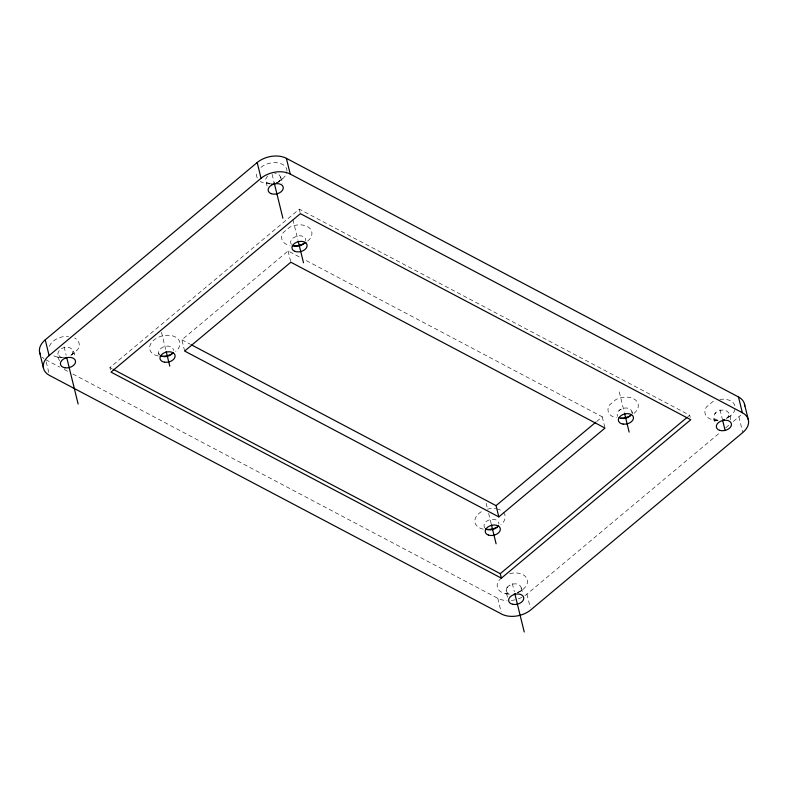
<?xml version="1.0" encoding="UTF-8"?>
<svg xmlns="http://www.w3.org/2000/svg" width="788" height="788" viewBox="0 0 788 788"><rect width="100%" height="100%" fill="white"/><g stroke="black" fill="none" stroke-linecap="round" stroke-linejoin="round"><path stroke-width="0.59" stroke-dasharray="3.94 2.96" d="M631.996 413.001C631.937 403.958 613.724 408.42 617.703 416.458M159.186 355.27C155.275 346.917 172.168 342.1 173.665 350.473M59.602 360.805C55.741 354.758 58.164 348.67 64.724 347.478C70.398 345.794 75.087 350.837 74.417 356.609M73.038 350.985L72.299 353.832L70.536 355.693M507.767 597.117C505.669 593.078 504.891 587.129 510.013 585.149M507.029 587.651C509.964 583.327 519.548 581.761 521.272 587.848L520.021 591.099L517.617 592.931M276.371 182.993C282.931 181.457 281.149 172.562 274.795 173.547M730.407 419.817C731.106 412.508 725.807 408.529 719.513 410.597C714.283 411.76 712.244 417.591 715.169 422.141M267.654 175.99L265.674 179.162L267.142 186.392M714.696 413.936L715.809 412.666M726.408 418.477L728.467 416.3L728.752 413.07M276.884 182.796L282.577 178.827L285.66 175.517A15.425 10.175 -13.8 0 0 286.802 172.769M70.861 355.358L77.717 349.626A15.425 10.175 -13.8 0 0 74.683 338.052M501.513 577.781L498.696 580.756A15.425 10.175 -13.8 0 0 510.151 594.014M278.519 181.575L280.085 180.019M110.448 369.848L109.896 367.592L299.292 209.165L689.667 415.227L690.219 417.473M184.648 351.054L181.88 339.805L288.083 250.978L300.041 257.292M596.605 421.531L602.249 416.822L304.385 259.587M687.776 416.803L689.667 415.227M524.946 595.59A20.971 13.839 -13.8 0 0 526.945 594.093L720.055 432.563M725.709 427.835L729.471 424.683M733.244 421.531L738.898 416.803A20.971 13.839 -13.8 0 0 740.641 415.168M619.22 410.469L621.141 409.149M726.822 418.211L730.9 415.473M519.115 591.965L523.193 589.217M71.186 355.092L74.919 352.6M282.577 178.827L278.43 181.565A15.425 10.175 -13.8 0 1 276.47 182.363M713.327 419.915L718.626 420.546M268.097 183.673L270.264 183.899M57.406 357.082L62.154 357.604M505.61 593.669C515.835 594.822 505.935 594.438 506.113 590.36M61.996 357.545L59.829 356.728L57.938 354.058M269.998 183.89L267.083 182.609L265.753 180.767M718.075 420.428L715.011 418.999L714.066 417.64M181.88 339.805L190.578 344.395M109.896 367.592L112.063 368.745M45.645 359.663L59.78 367.119M64.123 369.414L68.477 371.709M72.821 374.005L497.77 598.309A20.971 13.839 -13.8 0 0 507.098 600.604M484.689 527.95C480.404 520.011 498.282 515.263 498.952 524.079M159.462 354.728L158.634 353.024M738.898 416.803L742.759 432.553M720.025 409.73L722.251 418.812M632.035 411.543L632.587 413.789M619.269 391.892L624.283 412.301M602.249 416.822L605.007 428.071M526.945 594.093L530.265 607.597M521.272 587.848L522.651 593.472M512.308 583.475L514.347 591.758M486.147 503.256L487.526 508.881M488.629 513.382L491.17 523.734M497.77 598.309L501.089 611.813M299.292 209.165L300.12 212.543M292.909 219.625L297.953 240.143M280.646 176.768L282.301 183.525M272.116 174.325L274.155 182.629M288.083 250.978L290.841 262.227M161.471 332.28L165.894 350.305M64.104 346.897L66.153 355.221M46.206 361.909L49.24 374.29M521.942 597.343A20.971 13.839 -13.8 0 1 517.775 599.057M515.135 599.806A20.971 13.839 -13.8 0 1 510.644 600.515M43.842 358.54A20.971 13.839 -13.8 0 1 42.306 357.23M735.046 409.169A15.425 10.175 -13.8 0 1 727.107 417.926M717.868 420.26A15.425 10.175 -13.8 0 1 706.412 407.002L712.943 401.535A15.425 10.175 -13.8 0 1 715.13 400.59M719.808 399.408A15.425 10.175 -13.8 0 1 734.977 405.948M270.176 183.653A15.425 10.175 -13.8 0 1 260.326 181.447M257.223 177.93A15.425 10.175 -13.8 0 1 257.499 171.666M260.946 167.401A15.425 10.175 -13.8 0 1 278.036 162.87A15.425 10.175 -13.8 0 1 286.95 171.853M64.32 357.21A15.425 10.175 -13.8 0 1 53.525 355.743M49.398 346.346A15.425 10.175 -13.8 0 1 68.586 336.407M509.728 573.634A15.425 10.175 -13.8 0 1 527.014 578.934A15.425 10.175 -13.8 0 1 517.204 592.615M634.025 413.385A15.425 10.175 -13.8 0 0 635.286 399.811A15.425 10.175 -13.8 0 0 616.058 399.457L609.528 404.924A15.425 10.175 -13.8 0 0 616.443 417.837M307.655 241.118A15.425 10.175 -13.8 0 0 308.926 227.535A15.425 10.175 -13.8 0 0 289.698 227.18L283.168 232.647A15.425 10.175 -13.8 0 0 290.082 245.561M158.093 355.979A15.425 10.175 -13.8 0 1 151.946 342.012A15.425 10.175 -13.8 0 1 174.168 336.387A15.425 10.175 -13.8 0 1 175.665 351.527M503.434 512.367A15.425 10.175 -13.8 0 1 500.892 524.749M483.32 529.191A15.425 10.175 -13.8 0 1 474.839 521.203A15.425 10.175 -13.8 0 1 482.936 510.811M487.427 509.166A15.425 10.175 -13.8 0 1 495.632 508.634M496.706 508.821A15.425 10.175 -13.8 0 1 502.626 511.55M291.471 244.31A7.693 5.073 -13.8 0 1 290.674 241.276L292.791 238.163L296.869 236.095A7.693 5.073 -13.8 0 1 305.646 240.724"/><path stroke-width="1.18" d="M631.296 414.626C628.617 418.28 623.131 419.571 619.063 417.601M485.516 528.6C489.545 531.25 495.701 529.644 498.371 525.724M172.976 352.778C170.218 356.422 164.653 357.772 160.575 355.664M40.178 354.147A20.971 13.839 -13.8 0 1 45.241 339.825L257.184 162.535A20.971 13.839 -13.8 0 1 286.359 158.309L738.484 396.955A20.971 13.839 -13.8 0 1 744.729 406.007M49.102 355.575L261.055 178.285A20.971 13.839 -13.8 0 1 290.23 174.059L742.355 412.715A20.971 13.839 -13.8 0 1 742.759 432.553L530.817 609.843A20.971 13.839 -13.8 0 1 501.641 614.069L49.516 375.413A20.971 13.839 -13.8 0 1 49.102 355.575L45.241 339.825M498.824 516.889L184.648 351.054L290.841 262.227L605.007 428.071L498.824 516.889L496.056 505.64L595.669 422.319M501.375 578.156L111 372.094L300.395 213.666L690.771 419.728L501.375 578.156L500.272 573.654L686.84 417.591M724.438 419.61L722.872 420.191M515.46 593.837L514.032 594.221M273.968 183.781L274.657 183.653M66.773 357.427L65.03 357.683M271.604 183.988L272.284 184.028M191.671 344.967L496.056 505.64M113.157 369.316L500.272 573.654M744.512 404.205L748.383 419.955M738.484 396.955L742.355 412.715M722.537 419.945L725.049 430.159M624.569 413.473L629.149 432.1M514.928 594.122L524.227 631.986M491.466 524.916L496.105 543.809M286.359 158.309L290.23 174.059M298.238 241.335L303.508 262.788M274.155 182.629L282.892 218.227M257.184 162.535L261.055 178.285M166.169 351.438L169.784 366.125M66.734 357.604L78.13 404.008M39.617 352.423L43.488 368.173M630.223 415.837A15.425 10.175 -13.8 0 1 620.983 418.182M305.872 242.428A15.425 10.175 -13.8 0 1 292.299 245.866M171.863 353.979A15.425 10.175 -13.8 0 1 160.299 356.274M497.09 527.202A15.425 10.175 -13.8 0 1 485.526 529.497M304.946 242.359A7.693 5.073 -13.8 0 1 292.89 245.413M719.71 430.356A7.713 5.092 -13.8 0 0 731.471 424.771A7.713 5.092 -13.8 0 0 720.508 421.304A7.713 5.092 -13.8 0 0 719.71 430.356M271.131 193.641A7.713 5.092 -13.8 0 0 283.217 188.499A7.713 5.092 -13.8 0 0 272.717 184.54A7.713 5.092 -13.8 0 0 271.131 193.641M64.862 367.779A7.713 5.092 -13.8 0 0 75.52 361.111A7.713 5.092 -13.8 0 0 63.542 359.042A7.713 5.092 -13.8 0 0 64.862 367.779M512.692 604.298A7.713 5.092 -13.8 0 0 523.754 597.974A7.713 5.092 -13.8 0 0 512.092 595.423A7.713 5.092 -13.8 0 0 512.692 604.298M164.525 362.194A7.713 5.092 -13.8 0 0 175.084 355.427A7.713 5.092 -13.8 0 0 163.027 353.487A7.713 5.092 -13.8 0 0 164.525 362.194M488.412 535.082A7.713 5.092 -13.8 0 0 500.331 529.703A7.713 5.092 -13.8 0 0 489.594 526A7.713 5.092 -13.8 0 0 488.412 535.082M623.062 424.082A7.713 5.092 -13.8 0 0 633.414 417.167A7.713 5.092 -13.8 0 0 621.24 415.453A7.713 5.092 -13.8 0 0 623.062 424.082M294.85 251.333A7.713 5.092 -13.8 0 0 307.054 246.349A7.713 5.092 -13.8 0 0 296.721 242.202A7.713 5.092 -13.8 0 0 294.85 251.333"/></g></svg>
